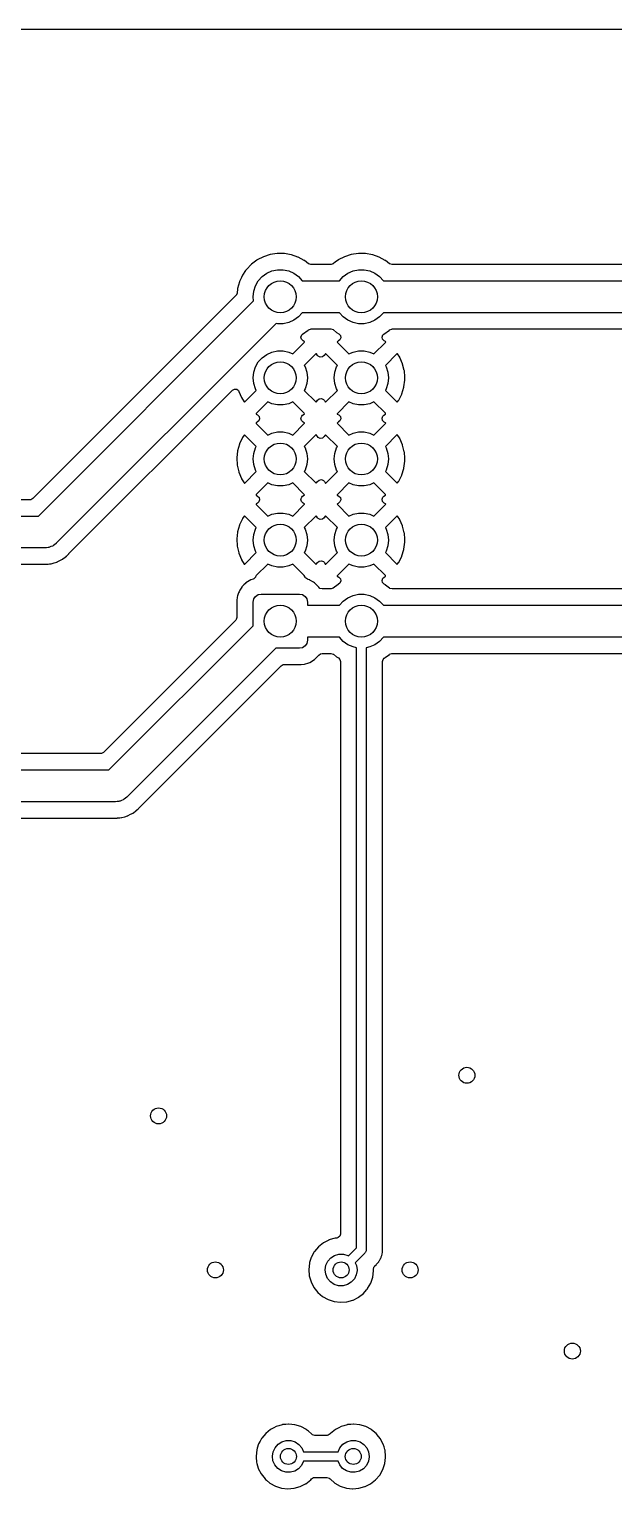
# Model space of a CAD drawing. Extents: x 64 to 233, y -134 to -59.
# Drawn here: x 161.05 to 179.35, y -104.64 to -58.93 of the extents above; entities that cross this region are included whole.
import ezdxf

# ---------------------------------------------------------------- set-up
doc = ezdxf.new("R2010")
doc.units = 0
doc.layers.add('BLACK', color=7, linetype='CONTINUOUS')

msp = doc.modelspace()

# ---------------------------------------------------------------- linework, layer by layer
at = {"layer": 'BLACK', "linetype": 'CONTINUOUS'}
for p, q in [((64.1345, -58.9285), (233.045, -58.9285)), ((168.009, -66.2875), (168.005, -66.2906)), ((168.179, -66.1596), (168.009, -66.2875)), ((168.184, -66.1565), (168.179, -66.1596)), ((168.179, -66.1596), (168.179, -66.1596)), ((168.382, -66.0534), (168.184, -66.1565)), ((168.594, -65.984), (168.382, -66.0534)), ((168.815, -65.9502), (168.594, -65.984)), ((168.82, -65.9502), (168.815, -65.9502)), ((168.964, -65.952), (168.82, -65.9502)), ((168.82, -65.9502), (168.82, -65.9502)), ((169.038, -65.9529), (168.964, -65.952)), ((169.043, -65.9538), (169.038, -65.9529)), ((169.253, -65.9912), (169.043, -65.9538)), ((169.043, -65.9538), (169.043, -65.9538)), ((169.258, -65.9921), (169.253, -65.9912)), ((169.253, -65.9912), (169.253, -65.9912)), ((169.263, -65.9938), (169.258, -65.9921)), ((169.464, -66.0649), (169.263, -65.9938)), ((169.263, -65.9938), (169.263, -65.9938)), ((169.469, -66.0666), (169.464, -66.0649)), ((169.464, -66.0649), (169.464, -66.0649)), ((169.562, -66.1182), (169.469, -66.0666)), ((169.658, -66.1708), (169.562, -66.1182)), ((169.664, -66.1746), (169.658, -66.1708)), ((169.668, -66.1778), (169.664, -66.1746)), ((169.791, -66.2744), (169.668, -66.1778)), ((169.668, -66.1778), (169.668, -66.1778)), ((169.801, -66.2815), (169.791, -66.2744)), ((169.869, -66.3015), (169.801, -66.2815)), ((170.564, -66.2763), (170.498, -66.3012)), ((170.567, -66.2744), (170.564, -66.2763)), ((170.642, -66.2181), (170.567, -66.2744)), ((170.719, -66.1596), (170.642, -66.2181)), ((170.724, -66.1565), (170.719, -66.1596)), ((170.719, -66.1596), (170.719, -66.1596)), ((170.922, -66.0534), (170.724, -66.1565)), ((171.134, -65.984), (170.922, -66.0534)), ((171.355, -65.9502), (171.134, -65.984)), ((171.36, -65.9502), (171.355, -65.9502)), ((171.504, -65.952), (171.36, -65.9502)), ((171.36, -65.9502), (171.36, -65.9502)), ((171.578, -65.9529), (171.504, -65.952)), ((171.583, -65.9538), (171.578, -65.9529)), ((171.793, -65.9912), (171.583, -65.9538)), ((171.583, -65.9538), (171.583, -65.9538)), ((171.798, -65.9921), (171.793, -65.9912)), ((171.793, -65.9912), (171.793, -65.9912)), ((171.803, -65.9938), (171.798, -65.9921)), ((172.004, -66.0649), (171.803, -65.9938)), ((171.803, -65.9938), (171.803, -65.9938)), ((172.009, -66.0666), (172.004, -66.0649)), ((172.004, -66.0649), (172.004, -66.0649)), ((172.102, -66.1182), (172.009, -66.0666)), ((172.198, -66.1708), (172.102, -66.1182)), ((172.204, -66.1746), (172.198, -66.1708)), ((172.208, -66.1778), (172.204, -66.1746)), ((172.331, -66.2744), (172.208, -66.1778)), ((172.208, -66.1778), (172.208, -66.1778)), ((172.341, -66.2815), (172.331, -66.2744)), ((172.409, -66.3015), (172.341, -66.2815)), ((167.694, -66.704), (167.634, -66.8327)), ((167.725, -66.6367), (167.694, -66.704)), ((167.824, -66.4912), (167.725, -66.6367)), ((167.848, -66.4564), (167.824, -66.4912)), ((167.851, -66.4521), (167.848, -66.4564)), ((167.848, -66.4564), (167.848, -66.4564)), ((168.005, -66.2906), (167.851, -66.4521)), ((168.222, -66.8104), (168.341, -66.6783)), ((168.341, -66.6783), (168.485, -66.5739)), ((168.485, -66.5739), (168.647, -66.5016)), ((168.647, -66.5016), (168.821, -66.4647)), ((168.821, -66.4647), (168.999, -66.4647)), ((168.999, -66.4647), (169.173, -66.5016)), ((169.173, -66.5016), (169.335, -66.5739)), ((169.335, -66.5739), (169.479, -66.6783)), ((169.479, -66.6783), (169.597, -66.81)), ((170.488, -66.3015), (169.869, -66.3015)), ((170.498, -66.3012), (170.488, -66.3015)), ((170.763, -66.81), (170.881, -66.6783)), ((170.881, -66.6783), (171.025, -66.5739)), ((171.025, -66.5739), (171.187, -66.5016)), ((171.187, -66.5016), (171.361, -66.4647)), ((171.361, -66.4647), (171.539, -66.4647)), ((171.539, -66.4647), (171.713, -66.5016)), ((171.713, -66.5016), (171.875, -66.5739)), ((171.875, -66.5739), (172.019, -66.6783)), ((172.019, -66.6783), (172.137, -66.81)), ((180.013, -66.3015), (172.409, -66.3015)), ((167.556, -67.1987), (167.528, -67.2643)), ((167.57, -67.0597), (167.556, -67.1987)), ((167.571, -67.0546), (167.57, -67.0597)), ((167.631, -66.8393), (167.571, -67.0546)), ((167.634, -66.8327), (167.631, -66.8393)), ((168.06, -67.31), (168.079, -67.1333)), ((168.079, -67.1333), (168.133, -66.9643)), ((168.133, -66.9643), (168.222, -66.8104)), ((169.597, -66.81), (170.763, -66.81)), ((172.137, -66.81), (180.288, -66.81)), ((167.519, -67.2744), (161.163, -73.6306)), ((161.337, -74.176), (168.074, -67.4393)), ((167.528, -67.2643), (167.519, -67.2744)), ((168.074, -67.4393), (168.06, -67.31)), ((169.335, -68.0461), (169.173, -68.1184)), ((169.479, -67.9417), (169.335, -68.0461)), ((169.597, -67.81), (169.479, -67.9417)), ((170.763, -67.81), (169.597, -67.81)), ((170.881, -67.9417), (170.763, -67.81)), ((171.025, -68.0461), (170.881, -67.9417)), ((171.187, -68.1184), (171.025, -68.0461)), ((171.875, -68.0461), (171.713, -68.1184)), ((172.019, -67.9417), (171.875, -68.0461)), ((172.137, -67.81), (172.019, -67.9417)), ((180.288, -67.81), (172.137, -67.81)), ((168.78, -68.1467), (161.898, -75.0296)), ((168.821, -68.1553), (168.78, -68.1467)), ((168.999, -68.1553), (168.821, -68.1553)), ((169.173, -68.1184), (168.999, -68.1553)), ((169.558, -68.5722), (169.583, -68.5058)), ((169.573, -68.6417), (169.558, -68.5722)), ((169.583, -68.5058), (169.61, -68.4792)), ((169.61, -68.4792), (169.786, -68.3542)), ((169.786, -68.3542), (169.79, -68.3512)), ((169.79, -68.3512), (169.793, -68.3482)), ((169.793, -68.3482), (169.858, -68.3196)), ((169.858, -68.3196), (169.874, -68.3185)), ((169.874, -68.3185), (170.492, -68.3185)), ((170.492, -68.3185), (170.561, -68.3385)), ((170.561, -68.3385), (170.573, -68.3476)), ((170.573, -68.3476), (170.668, -68.4266)), ((170.668, -68.4266), (170.742, -68.4698)), ((170.742, -68.4698), (170.791, -68.5214)), ((170.791, -68.5214), (170.804, -68.5912)), ((171.361, -68.1553), (171.187, -68.1184)), ((171.539, -68.1553), (171.361, -68.1553)), ((171.713, -68.1184), (171.539, -68.1553)), ((172.098, -68.5722), (172.123, -68.5058)), ((172.113, -68.6417), (172.098, -68.5722)), ((172.123, -68.5058), (172.15, -68.4792)), ((172.15, -68.4792), (172.326, -68.3542)), ((172.326, -68.3542), (172.33, -68.3512)), ((172.33, -68.3512), (172.333, -68.3482)), ((172.333, -68.3482), (172.398, -68.3196)), ((172.398, -68.3196), (172.414, -68.3185)), ((172.414, -68.3185), (180.017, -68.3185)), ((168.647, -69.0416), (168.821, -69.0047)), ((168.821, -69.0047), (168.999, -69.0047)), ((168.999, -69.0047), (169.173, -69.0416)), ((169.302, -69.0991), (169.663, -68.7374)), ((169.623, -68.6921), (169.573, -68.6417)), ((169.66, -68.7125), (169.623, -68.6921)), ((169.664, -68.7152), (169.66, -68.7125)), ((169.663, -68.7374), (169.67, -68.7245)), ((169.67, -68.7245), (169.664, -68.7152)), ((170.7, -68.7151), (170.691, -68.7264)), ((170.691, -68.7264), (170.698, -68.7388)), ((170.698, -68.7388), (171.058, -69.0991)), ((170.72, -68.7), (170.7, -68.7151)), ((170.728, -68.6945), (170.72, -68.7)), ((170.737, -68.6903), (170.728, -68.6945)), ((170.777, -68.657), (170.737, -68.6903)), ((170.804, -68.5912), (170.777, -68.657)), ((171.187, -69.0416), (171.361, -69.0047)), ((171.361, -69.0047), (171.539, -69.0047)), ((171.539, -69.0047), (171.713, -69.0416)), ((171.842, -69.0991), (172.203, -68.7374)), ((172.163, -68.6921), (172.113, -68.6417)), ((172.2, -68.7125), (172.163, -68.6921)), ((172.204, -68.7152), (172.2, -68.7125)), ((172.203, -68.7374), (172.21, -68.7245)), ((172.21, -68.7245), (172.204, -68.7152)), ((168.133, -69.5043), (168.222, -69.3504)), ((168.222, -69.3504), (168.341, -69.2183)), ((168.341, -69.2183), (168.485, -69.1139)), ((168.485, -69.1139), (168.647, -69.0416)), ((169.173, -69.0416), (169.302, -69.0991)), ((170.023, -69.0964), (169.66, -69.4589)), ((169.66, -69.4589), (169.687, -69.5043)), ((170.032, -69.092), (170.023, -69.0964)), ((170.043, -69.1012), (170.032, -69.092)), ((170.073, -69.148), (170.043, -69.1012)), ((170.094, -69.1724), (170.073, -69.148)), ((170.158, -69.2037), (170.094, -69.1724)), ((170.228, -69.1955), (170.158, -69.2037)), ((170.283, -69.1505), (170.228, -69.1955)), ((170.316, -69.1024), (170.283, -69.1505)), ((170.328, -69.0928), (170.316, -69.1024)), ((170.34, -69.0991), (170.328, -69.0928)), ((170.7, -69.4589), (170.34, -69.0991)), ((170.673, -69.5043), (170.7, -69.4589)), ((171.058, -69.0991), (171.187, -69.0416)), ((171.713, -69.0416), (171.842, -69.0991)), ((172.563, -69.0964), (172.2, -69.4589)), ((172.2, -69.4589), (172.227, -69.5043)), ((172.572, -69.092), (172.563, -69.0964)), ((172.583, -69.1012), (172.572, -69.092)), ((172.648, -69.2017), (172.583, -69.1012)), ((172.653, -69.2108), (172.648, -69.2017)), ((172.738, -69.4061), (172.653, -69.2108)), ((172.741, -69.4159), (172.738, -69.4061)), ((172.793, -69.6224), (172.741, -69.4159)), ((168.06, -69.85), (168.079, -69.6733)), ((168.079, -70.0267), (168.06, -69.85)), ((168.079, -69.6733), (168.133, -69.5043)), ((169.687, -69.5043), (169.741, -69.6733)), ((169.741, -69.6733), (169.76, -69.85)), ((169.76, -69.85), (169.741, -70.0267)), ((170.6, -69.85), (170.619, -69.6733)), ((170.619, -70.0267), (170.6, -69.85)), ((170.619, -69.6733), (170.673, -69.5043)), ((172.227, -69.5043), (172.281, -69.6733)), ((172.281, -69.6733), (172.3, -69.85)), ((172.3, -69.85), (172.281, -70.0267)), ((172.783, -70.1328), (172.811, -69.9199)), ((172.795, -69.6326), (172.793, -69.6224)), ((172.81, -69.8219), (172.795, -69.6326)), ((172.812, -69.8466), (172.81, -69.8219)), ((172.811, -69.9132), (172.813, -69.8534)), ((172.811, -69.9199), (172.811, -69.9132)), ((172.813, -69.8534), (172.812, -69.8466)), ((162.295, -75.351), (167.412, -70.2347)), ((167.412, -70.2347), (167.474, -70.2007)), ((167.474, -70.2007), (167.545, -70.2057)), ((167.545, -70.2057), (167.601, -70.2483)), ((167.601, -70.2483), (167.617, -70.2764)), ((167.617, -70.2764), (167.692, -70.4596)), ((167.796, -70.6051), (168.16, -70.2411)), ((168.133, -70.1957), (168.079, -70.0267)), ((168.16, -70.2411), (168.133, -70.1957)), ((169.687, -70.1957), (169.66, -70.2411)), ((169.66, -70.2411), (170.02, -70.6013)), ((169.741, -70.0267), (169.687, -70.1957)), ((170.336, -70.6051), (170.7, -70.2411)), ((170.673, -70.1957), (170.619, -70.0267)), ((170.7, -70.2411), (170.673, -70.1957)), ((172.227, -70.1957), (172.2, -70.2411)), ((172.2, -70.2411), (172.56, -70.6013)), ((172.281, -70.0267), (172.227, -70.1957)), ((172.62, -70.5472), (172.715, -70.3563)), ((172.715, -70.3563), (172.718, -70.3467)), ((172.718, -70.3467), (172.78, -70.1429)), ((172.78, -70.1429), (172.783, -70.1328)), ((167.692, -70.4596), (167.696, -70.4688)), ((167.696, -70.4688), (167.776, -70.5994)), ((167.776, -70.5994), (167.787, -70.6089)), ((167.787, -70.6089), (167.796, -70.6051)), ((168.518, -70.6009), (168.157, -70.9625)), ((168.647, -70.6584), (168.518, -70.6009)), ((168.821, -70.6953), (168.647, -70.6584)), ((168.999, -70.6953), (168.821, -70.6953)), ((169.173, -70.6584), (168.999, -70.6953)), ((169.302, -70.6009), (169.173, -70.6584)), ((169.661, -70.9599), (169.302, -70.6009)), ((170.02, -70.6013), (170.032, -70.6078)), ((170.032, -70.6078), (170.044, -70.5989)), ((170.044, -70.5989), (170.078, -70.5518)), ((170.078, -70.5518), (170.079, -70.5526)), ((170.079, -70.5526), (170.127, -70.5089)), ((170.127, -70.5089), (170.197, -70.4967)), ((170.197, -70.4967), (170.262, -70.5242)), ((170.262, -70.5242), (170.29, -70.556)), ((170.29, -70.556), (170.316, -70.5994)), ((170.316, -70.5994), (170.327, -70.6089)), ((170.327, -70.6089), (170.336, -70.6051)), ((171.058, -70.6009), (170.697, -70.9625)), ((171.187, -70.6584), (171.058, -70.6009)), ((171.361, -70.6953), (171.187, -70.6584)), ((171.539, -70.6953), (171.361, -70.6953)), ((171.713, -70.6584), (171.539, -70.6953)), ((171.842, -70.6009), (171.713, -70.6584)), ((172.201, -70.9599), (171.842, -70.6009)), ((172.56, -70.6013), (172.572, -70.6078)), ((172.572, -70.6078), (172.584, -70.5989)), ((172.584, -70.5989), (172.615, -70.556)), ((172.615, -70.556), (172.62, -70.5472)), ((168.157, -70.9625), (168.15, -70.9749)), ((168.15, -70.9749), (168.155, -70.9819)), ((168.16, -71.2551), (168.151, -71.2664)), ((168.151, -71.2664), (168.158, -71.2788)), ((168.155, -70.9819), (168.202, -71.0095)), ((168.158, -71.2788), (168.518, -71.6391)), ((168.18, -71.24), (168.16, -71.2551)), ((168.188, -71.2345), (168.18, -71.24)), ((168.197, -71.2301), (168.188, -71.2345)), ((168.238, -71.1967), (168.197, -71.2301)), ((168.202, -71.0095), (168.251, -71.0611)), ((168.264, -71.1309), (168.238, -71.1967)), ((168.251, -71.0611), (168.264, -71.1309)), ((169.302, -71.6391), (169.663, -71.2774)), ((169.557, -71.112), (169.582, -71.0456)), ((169.572, -71.1814), (169.557, -71.112)), ((169.622, -71.2319), (169.572, -71.1814)), ((169.582, -71.0456), (169.61, -71.019)), ((169.61, -71.019), (169.659, -70.9837)), ((169.66, -71.2525), (169.622, -71.2319)), ((169.659, -70.9837), (169.666, -70.9749)), ((169.664, -71.2552), (169.66, -71.2525)), ((169.668, -70.973), (169.661, -70.9599)), ((169.663, -71.2774), (169.67, -71.2645)), ((169.67, -71.2645), (169.664, -71.2552)), ((169.666, -70.9749), (169.668, -70.973)), ((170.697, -70.9625), (170.69, -70.9749)), ((170.69, -70.9749), (170.695, -70.9819)), ((170.7, -71.2551), (170.691, -71.2664)), ((170.691, -71.2664), (170.698, -71.2788)), ((170.695, -70.9819), (170.742, -71.0095)), ((170.698, -71.2788), (171.058, -71.6391)), ((170.72, -71.24), (170.7, -71.2551)), ((170.728, -71.2345), (170.72, -71.24)), ((170.737, -71.2301), (170.728, -71.2345)), ((170.778, -71.1967), (170.737, -71.2301)), ((170.742, -71.0095), (170.791, -71.0611)), ((170.804, -71.1309), (170.778, -71.1967)), ((170.791, -71.0611), (170.804, -71.1309)), ((171.842, -71.6391), (172.203, -71.2774)), ((172.097, -71.112), (172.122, -71.0456)), ((172.112, -71.1814), (172.097, -71.112)), ((172.162, -71.2319), (172.112, -71.1814)), ((172.122, -71.0456), (172.15, -71.019)), ((172.15, -71.019), (172.199, -70.9837)), ((172.2, -71.2525), (172.162, -71.2319)), ((172.199, -70.9837), (172.206, -70.9749)), ((172.204, -71.2552), (172.2, -71.2525)), ((172.208, -70.973), (172.201, -70.9599)), ((172.203, -71.2774), (172.21, -71.2645)), ((172.21, -71.2645), (172.204, -71.2552)), ((172.206, -70.9749), (172.208, -70.973)), ((167.723, -71.7216), (167.633, -71.9148)), ((167.728, -71.7127), (167.723, -71.7216)), ((167.776, -71.6424), (167.728, -71.7127)), ((167.788, -71.6328), (167.776, -71.6424)), ((167.8, -71.6391), (167.788, -71.6328)), ((168.16, -71.9989), (167.8, -71.6391)), ((168.518, -71.6391), (168.647, -71.5816)), ((168.647, -71.5816), (168.821, -71.5447)), ((168.821, -71.5447), (168.999, -71.5447)), ((168.999, -71.5447), (169.173, -71.5816)), ((169.173, -71.5816), (169.302, -71.6391)), ((170.023, -71.6364), (169.66, -71.9989)), ((170.032, -71.632), (170.023, -71.6364)), ((170.043, -71.6412), (170.032, -71.632)), ((170.073, -71.688), (170.043, -71.6412)), ((170.094, -71.7124), (170.073, -71.688)), ((170.158, -71.7437), (170.094, -71.7124)), ((170.228, -71.7355), (170.158, -71.7437)), ((170.283, -71.6905), (170.228, -71.7355)), ((170.316, -71.6424), (170.283, -71.6905)), ((170.328, -71.6328), (170.316, -71.6424)), ((170.34, -71.6391), (170.328, -71.6328)), ((170.7, -71.9989), (170.34, -71.6391)), ((171.058, -71.6391), (171.187, -71.5816)), ((171.187, -71.5816), (171.361, -71.5447)), ((171.361, -71.5447), (171.539, -71.5447)), ((171.539, -71.5447), (171.713, -71.5816)), ((171.713, -71.5816), (171.842, -71.6391)), ((172.563, -71.6364), (172.2, -71.9989)), ((172.572, -71.632), (172.563, -71.6364)), ((172.583, -71.6412), (172.572, -71.632)), ((172.648, -71.7417), (172.583, -71.6412)), ((172.653, -71.7508), (172.648, -71.7417)), ((172.738, -71.9461), (172.653, -71.7508)), ((167.571, -72.1398), (167.548, -72.3516)), ((167.573, -72.1297), (167.571, -72.1398)), ((167.63, -71.9245), (167.573, -72.1297)), ((167.633, -71.9148), (167.63, -71.9245)), ((168.06, -72.39), (168.079, -72.2133)), ((168.079, -72.2133), (168.133, -72.0443)), ((168.133, -72.0443), (168.16, -71.9989)), ((169.66, -71.9989), (169.687, -72.0443)), ((169.687, -72.0443), (169.741, -72.2133)), ((169.741, -72.2133), (169.76, -72.39)), ((170.6, -72.39), (170.619, -72.2133)), ((170.619, -72.2133), (170.673, -72.0443)), ((170.673, -72.0443), (170.7, -71.9989)), ((172.2, -71.9989), (172.227, -72.0443)), ((172.227, -72.0443), (172.281, -72.2133)), ((172.281, -72.2133), (172.3, -72.39)), ((172.741, -71.9559), (172.738, -71.9461)), ((172.793, -72.1624), (172.741, -71.9559)), ((172.795, -72.1726), (172.793, -72.1624)), ((172.81, -72.3619), (172.795, -72.1726)), ((167.548, -72.3516), (167.548, -72.3619)), ((167.548, -72.3619), (167.56, -72.5745)), ((167.56, -72.5745), (167.562, -72.5847)), ((167.562, -72.5847), (167.609, -72.7924)), ((168.079, -72.5667), (168.06, -72.39)), ((168.133, -72.7357), (168.079, -72.5667)), ((169.741, -72.5667), (169.687, -72.7357)), ((169.76, -72.39), (169.741, -72.5667)), ((170.619, -72.5667), (170.6, -72.39)), ((170.673, -72.7357), (170.619, -72.5667)), ((172.281, -72.5667), (172.227, -72.7357)), ((172.3, -72.39), (172.281, -72.5667)), ((172.718, -72.8867), (172.78, -72.6829)), ((172.78, -72.6829), (172.783, -72.6728)), ((172.783, -72.6728), (172.811, -72.4599)), ((172.812, -72.3866), (172.81, -72.3619)), ((172.811, -72.4532), (172.813, -72.3934)), ((172.811, -72.4599), (172.811, -72.4532)), ((172.813, -72.3934), (172.812, -72.3866)), ((167.609, -72.7924), (167.612, -72.8023)), ((167.612, -72.8023), (167.692, -72.9996)), ((167.692, -72.9996), (167.696, -73.0088)), ((167.696, -73.0088), (167.776, -73.1394)), ((167.776, -73.1394), (167.787, -73.1489)), ((167.787, -73.1489), (167.796, -73.1451)), ((167.796, -73.1451), (168.16, -72.7811)), ((168.16, -72.7811), (168.133, -72.7357)), ((168.518, -73.1409), (168.157, -73.5025)), ((168.647, -73.1984), (168.518, -73.1409)), ((169.302, -73.1409), (169.173, -73.1984)), ((169.661, -73.4999), (169.302, -73.1409)), ((169.687, -72.7357), (169.66, -72.7811)), ((169.66, -72.7811), (170.02, -73.1413)), ((170.02, -73.1413), (170.032, -73.1478)), ((170.032, -73.1478), (170.044, -73.1389)), ((170.044, -73.1389), (170.078, -73.0918)), ((170.078, -73.0918), (170.079, -73.0926)), ((170.079, -73.0926), (170.127, -73.0489)), ((170.127, -73.0489), (170.197, -73.0367)), ((170.197, -73.0367), (170.262, -73.0642)), ((170.262, -73.0642), (170.29, -73.096)), ((170.29, -73.096), (170.316, -73.1394)), ((170.316, -73.1394), (170.327, -73.1489)), ((170.327, -73.1489), (170.336, -73.1451)), ((170.336, -73.1451), (170.7, -72.7811)), ((170.7, -72.7811), (170.673, -72.7357)), ((171.058, -73.1409), (170.697, -73.5025)), ((171.187, -73.1984), (171.058, -73.1409)), ((171.842, -73.1409), (171.713, -73.1984)), ((172.201, -73.4999), (171.842, -73.1409)), ((172.227, -72.7357), (172.2, -72.7811)), ((172.2, -72.7811), (172.56, -73.1413)), ((172.56, -73.1413), (172.572, -73.1478)), ((172.572, -73.1478), (172.584, -73.1389)), ((172.584, -73.1389), (172.615, -73.096)), ((172.615, -73.096), (172.62, -73.0872)), ((172.62, -73.0872), (172.715, -72.8963)), ((172.715, -72.8963), (172.718, -72.8867)), ((168.157, -73.5025), (168.15, -73.5149)), ((168.15, -73.5149), (168.155, -73.5219)), ((168.155, -73.5219), (168.202, -73.5495)), ((168.202, -73.5495), (168.251, -73.6011)), ((168.251, -73.6011), (168.264, -73.6709)), ((168.821, -73.2353), (168.647, -73.1984)), ((168.999, -73.2353), (168.821, -73.2353)), ((169.173, -73.1984), (168.999, -73.2353)), ((169.557, -73.652), (169.582, -73.5856)), ((169.582, -73.5856), (169.61, -73.559)), ((169.61, -73.559), (169.659, -73.5237)), ((169.659, -73.5237), (169.666, -73.5149)), ((169.668, -73.513), (169.661, -73.4999)), ((169.666, -73.5149), (169.668, -73.513)), ((170.697, -73.5025), (170.69, -73.5149)), ((170.69, -73.5149), (170.695, -73.5219)), ((170.695, -73.5219), (170.742, -73.5495)), ((170.742, -73.5495), (170.791, -73.6011)), ((170.791, -73.6011), (170.804, -73.6709)), ((171.361, -73.2353), (171.187, -73.1984)), ((171.539, -73.2353), (171.361, -73.2353)), ((171.713, -73.1984), (171.539, -73.2353)), ((172.097, -73.652), (172.122, -73.5856)), ((172.122, -73.5856), (172.15, -73.559)), ((172.15, -73.559), (172.199, -73.5237)), ((172.199, -73.5237), (172.206, -73.5149)), ((172.208, -73.513), (172.201, -73.4999)), ((172.206, -73.5149), (172.208, -73.513)), ((161.074, -73.6675), (133.255, -73.6675)), ((161.101, -73.6646), (161.074, -73.6675)), ((161.163, -73.6306), (161.101, -73.6646)), ((168.16, -73.7951), (168.151, -73.8064)), ((168.151, -73.8064), (168.158, -73.8188)), ((168.158, -73.8188), (168.518, -74.1791)), ((168.18, -73.78), (168.16, -73.7951)), ((168.188, -73.7745), (168.18, -73.78)), ((168.197, -73.7701), (168.188, -73.7745)), ((168.238, -73.7367), (168.197, -73.7701)), ((168.264, -73.6709), (168.238, -73.7367)), ((169.302, -74.1791), (169.663, -73.8174)), ((169.572, -73.7214), (169.557, -73.652)), ((169.622, -73.7719), (169.572, -73.7214)), ((169.66, -73.7925), (169.622, -73.7719)), ((169.664, -73.7952), (169.66, -73.7925)), ((169.663, -73.8174), (169.67, -73.8045)), ((169.67, -73.8045), (169.664, -73.7952)), ((170.7, -73.7951), (170.691, -73.8064)), ((170.691, -73.8064), (170.698, -73.8188)), ((170.698, -73.8188), (171.058, -74.1791)), ((170.72, -73.78), (170.7, -73.7951)), ((170.728, -73.7745), (170.72, -73.78)), ((170.737, -73.7701), (170.728, -73.7745)), ((170.778, -73.7367), (170.737, -73.7701)), ((170.804, -73.6709), (170.778, -73.7367)), ((171.842, -74.1791), (172.203, -73.8174)), ((172.112, -73.7214), (172.097, -73.652)), ((172.162, -73.7719), (172.112, -73.7214)), ((172.2, -73.7925), (172.162, -73.7719)), ((172.204, -73.7952), (172.2, -73.7925)), ((172.203, -73.8174), (172.21, -73.8045)), ((172.21, -73.8045), (172.204, -73.7952)), ((132.62, -74.176), (161.337, -74.176)), ((167.63, -74.4645), (167.573, -74.6697)), ((167.633, -74.4548), (167.63, -74.4645)), ((167.723, -74.2616), (167.633, -74.4548)), ((167.728, -74.2527), (167.723, -74.2616)), ((167.776, -74.1824), (167.728, -74.2527)), ((167.788, -74.1728), (167.776, -74.1824)), ((167.8, -74.1791), (167.788, -74.1728)), ((168.16, -74.5389), (167.8, -74.1791)), ((168.518, -74.1791), (168.647, -74.1216)), ((168.647, -74.1216), (168.821, -74.0847)), ((168.821, -74.0847), (168.999, -74.0847)), ((168.999, -74.0847), (169.173, -74.1216)), ((169.173, -74.1216), (169.302, -74.1791)), ((170.023, -74.1764), (169.66, -74.5389)), ((170.032, -74.172), (170.023, -74.1764)), ((170.043, -74.1812), (170.032, -74.172)), ((170.073, -74.228), (170.043, -74.1812)), ((170.094, -74.2524), (170.073, -74.228)), ((170.158, -74.2837), (170.094, -74.2524)), ((170.228, -74.2755), (170.158, -74.2837)), ((170.283, -74.2305), (170.228, -74.2755)), ((170.316, -74.1824), (170.283, -74.2305)), ((170.328, -74.1728), (170.316, -74.1824)), ((170.34, -74.1791), (170.328, -74.1728)), ((170.7, -74.5389), (170.34, -74.1791)), ((171.058, -74.1791), (171.187, -74.1216)), ((171.187, -74.1216), (171.361, -74.0847)), ((171.361, -74.0847), (171.539, -74.0847)), ((171.539, -74.0847), (171.713, -74.1216)), ((171.713, -74.1216), (171.842, -74.1791)), ((172.563, -74.1764), (172.2, -74.5389)), ((172.572, -74.172), (172.563, -74.1764)), ((172.583, -74.1812), (172.572, -74.172)), ((172.648, -74.2817), (172.583, -74.1812)), ((172.653, -74.2908), (172.648, -74.2817)), ((172.738, -74.4861), (172.653, -74.2908)), ((172.741, -74.4959), (172.738, -74.4861)), ((172.793, -74.7024), (172.741, -74.4959)), ((167.571, -74.6798), (167.548, -74.8916)), ((167.548, -74.8916), (167.548, -74.9019)), ((167.548, -74.9019), (167.56, -75.1145)), ((167.573, -74.6697), (167.571, -74.6798)), ((168.06, -74.93), (168.079, -74.7533)), ((168.079, -75.1067), (168.06, -74.93)), ((168.079, -74.7533), (168.133, -74.5843)), ((168.133, -74.5843), (168.16, -74.5389)), ((169.66, -74.5389), (169.687, -74.5843)), ((169.687, -74.5843), (169.741, -74.7533)), ((169.741, -74.7533), (169.76, -74.93)), ((169.76, -74.93), (169.741, -75.1067)), ((170.6, -74.93), (170.619, -74.7533)), ((170.619, -75.1067), (170.6, -74.93)), ((170.619, -74.7533), (170.673, -74.5843)), ((170.673, -74.5843), (170.7, -74.5389)), ((172.2, -74.5389), (172.227, -74.5843)), ((172.227, -74.5843), (172.281, -74.7533)), ((172.281, -74.7533), (172.3, -74.93)), ((172.3, -74.93), (172.281, -75.1067)), ((172.795, -74.7126), (172.793, -74.7024)), ((172.81, -74.9019), (172.795, -74.7126)), ((172.812, -74.9266), (172.81, -74.9019)), ((172.811, -74.9932), (172.813, -74.9334)), ((172.813, -74.9334), (172.812, -74.9266)), ((161.544, -75.176), (132.62, -75.176)), ((161.594, -75.1688), (161.544, -75.176)), ((161.645, -75.1656), (161.594, -75.1688)), ((161.664, -75.1588), (161.645, -75.1656)), ((161.684, -75.1559), (161.664, -75.1588)), ((161.731, -75.1348), (161.684, -75.1559)), ((161.779, -75.1175), (161.731, -75.1348)), ((161.795, -75.1056), (161.779, -75.1175)), ((161.813, -75.0972), (161.795, -75.1056)), ((161.852, -75.0639), (161.813, -75.0972)), ((161.893, -75.0338), (161.852, -75.0639)), ((161.898, -75.0296), (161.893, -75.0338)), ((162.178, -75.4606), (162.217, -75.4293)), ((162.217, -75.4293), (162.219, -75.4268)), ((162.219, -75.4268), (162.22, -75.4261)), ((162.22, -75.4261), (162.225, -75.4224)), ((162.225, -75.4224), (162.258, -75.3951)), ((162.258, -75.3951), (162.287, -75.3597)), ((162.287, -75.3597), (162.295, -75.351)), ((167.56, -75.1145), (167.562, -75.1247)), ((167.562, -75.1247), (167.609, -75.3324)), ((167.609, -75.3324), (167.612, -75.3423)), ((167.612, -75.3423), (167.692, -75.5396)), ((167.796, -75.6851), (168.16, -75.3211)), ((168.133, -75.2757), (168.079, -75.1067)), ((168.16, -75.3211), (168.133, -75.2757)), ((169.687, -75.2757), (169.66, -75.3211)), ((169.66, -75.3211), (170.02, -75.6813)), ((169.741, -75.1067), (169.687, -75.2757)), ((170.336, -75.6851), (170.7, -75.3211)), ((170.673, -75.2757), (170.619, -75.1067)), ((170.7, -75.3211), (170.673, -75.2757)), ((172.227, -75.2757), (172.2, -75.3211)), ((172.2, -75.3211), (172.56, -75.6813)), ((172.281, -75.1067), (172.227, -75.2757)), ((172.715, -75.4363), (172.718, -75.4267)), ((172.718, -75.4267), (172.78, -75.2229)), ((172.78, -75.2229), (172.783, -75.2128)), ((172.783, -75.2128), (172.811, -74.9999)), ((172.811, -74.9999), (172.811, -74.9932)), ((133.255, -75.6845), (161.482, -75.6845)), ((161.482, -75.6845), (161.496, -75.6852)), ((161.496, -75.6852), (161.527, -75.6887)), ((161.527, -75.6887), (161.527, -75.6887)), ((161.527, -75.6887), (161.533, -75.6893)), ((161.533, -75.6893), (161.56, -75.687)), ((161.56, -75.687), (161.583, -75.685)), ((161.583, -75.685), (161.588, -75.6846)), ((161.588, -75.6846), (161.591, -75.6845)), ((161.591, -75.6845), (161.594, -75.6845)), ((161.594, -75.6845), (161.606, -75.6833)), ((161.606, -75.6833), (161.637, -75.6803)), ((161.637, -75.6803), (161.638, -75.6802)), ((161.638, -75.6802), (161.682, -75.6763)), ((161.682, -75.6763), (161.73, -75.6721)), ((161.73, -75.6721), (161.736, -75.6706)), ((161.736, -75.6706), (161.741, -75.6701)), ((161.741, -75.6701), (161.83, -75.6432)), ((161.83, -75.6432), (161.831, -75.6429)), ((161.831, -75.6429), (161.914, -75.6186)), ((161.914, -75.6186), (161.92, -75.6169)), ((161.914, -75.6186), (161.914, -75.6186)), ((161.92, -75.6169), (161.925, -75.6145)), ((161.925, -75.6145), (161.93, -75.6129)), ((161.93, -75.6129), (161.947, -75.6042)), ((161.947, -75.6042), (162.012, -75.5693)), ((162.012, -75.5693), (162.013, -75.5687)), ((162.013, -75.5687), (162.09, -75.5287)), ((162.09, -75.5287), (162.096, -75.5259)), ((162.096, -75.5259), (162.1, -75.5226)), ((162.1, -75.5226), (162.105, -75.5201)), ((162.105, -75.5201), (162.177, -75.4612)), ((162.177, -75.4612), (162.178, -75.4606)), ((167.692, -75.5396), (167.696, -75.5488)), ((167.696, -75.5488), (167.776, -75.6794)), ((167.776, -75.6794), (167.787, -75.6889)), ((167.787, -75.6889), (167.796, -75.6851)), ((168.518, -75.6809), (168.157, -76.0425)), ((168.647, -75.7384), (168.518, -75.6809)), ((168.821, -75.7753), (168.647, -75.7384)), ((168.999, -75.7753), (168.821, -75.7753)), ((169.173, -75.7384), (168.999, -75.7753)), ((169.302, -75.6809), (169.173, -75.7384)), ((169.661, -76.0399), (169.302, -75.6809)), ((170.02, -75.6813), (170.032, -75.6878)), ((170.032, -75.6878), (170.044, -75.6789)), ((170.044, -75.6789), (170.078, -75.6318)), ((170.078, -75.6318), (170.079, -75.6326)), ((170.079, -75.6326), (170.127, -75.5889)), ((170.127, -75.5889), (170.197, -75.5767)), ((170.197, -75.5767), (170.262, -75.6042)), ((170.262, -75.6042), (170.29, -75.636)), ((170.29, -75.636), (170.316, -75.6794)), ((170.316, -75.6794), (170.327, -75.6889)), ((170.327, -75.6889), (170.336, -75.6851)), ((171.058, -75.6809), (170.697, -76.0425)), ((171.187, -75.7384), (171.058, -75.6809)), ((171.361, -75.7753), (171.187, -75.7384)), ((171.539, -75.7753), (171.361, -75.7753)), ((171.713, -75.7384), (171.539, -75.7753)), ((171.842, -75.6809), (171.713, -75.7384)), ((172.201, -76.0399), (171.842, -75.6809)), ((172.56, -75.6813), (172.572, -75.6878)), ((172.572, -75.6878), (172.584, -75.6789)), ((172.584, -75.6789), (172.615, -75.636)), ((172.615, -75.636), (172.62, -75.6272)), ((172.62, -75.6272), (172.715, -75.4363)), ((167.774, -76.3328), (167.711, -76.3967)), ((167.83, -76.2767), (167.774, -76.3328)), ((167.836, -76.2715), (167.83, -76.2767)), ((167.986, -76.1784), (167.836, -76.2715)), ((168.061, -76.1534), (167.986, -76.1784)), ((168.082, -76.1445), (168.061, -76.1534)), ((168.132, -76.0943), (168.082, -76.1445)), ((168.134, -76.0841), (168.132, -76.0943)), ((168.157, -76.0425), (168.134, -76.0841)), ((169.686, -76.0884), (169.661, -76.0399)), ((169.689, -76.0871), (169.686, -76.0884)), ((169.699, -76.1125), (169.689, -76.0871)), ((169.758, -76.153), (169.699, -76.1125)), ((169.779, -76.1601), (169.758, -76.153)), ((169.833, -76.1779), (169.779, -76.1601)), ((169.839, -76.1817), (169.833, -76.1779)), ((169.946, -76.2477), (169.839, -76.1817)), ((169.839, -76.1817), (169.839, -76.1817)), ((169.983, -76.2707), (169.946, -76.2477)), ((169.988, -76.2759), (169.983, -76.2707)), ((170.097, -76.3839), (169.988, -76.2759)), ((170.719, -76.3196), (170.564, -76.4363)), ((170.697, -76.0425), (170.69, -76.0549)), ((170.69, -76.0549), (170.695, -76.0619)), ((170.695, -76.0619), (170.742, -76.0892)), ((170.724, -76.3165), (170.719, -76.3196)), ((170.719, -76.3196), (170.719, -76.3196)), ((170.737, -76.3098), (170.724, -76.3165)), ((170.777, -76.2764), (170.737, -76.3098)), ((170.742, -76.0892), (170.791, -76.1408)), ((170.804, -76.2106), (170.777, -76.2764)), ((170.791, -76.1408), (170.804, -76.2106)), ((172.098, -76.1917), (172.123, -76.1252)), ((172.113, -76.2611), (172.098, -76.1917)), ((172.163, -76.3115), (172.113, -76.2611)), ((172.123, -76.1252), (172.15, -76.0986)), ((172.15, -76.0986), (172.199, -76.0637)), ((172.204, -76.3346), (172.163, -76.3115)), ((172.199, -76.0637), (172.208, -76.053)), ((172.208, -76.053), (172.201, -76.0399)), ((172.208, -76.3378), (172.204, -76.3346)), ((172.331, -76.4344), (172.208, -76.3378)), ((172.208, -76.3378), (172.208, -76.3378)), ((167.562, -76.7151), (167.552, -76.8196)), ((167.573, -76.6814), (167.562, -76.7151)), ((167.606, -76.5838), (167.573, -76.6814)), ((167.618, -76.5473), (167.606, -76.5838)), ((167.646, -76.5023), (167.618, -76.5473)), ((167.707, -76.4029), (167.646, -76.5023)), ((167.711, -76.3967), (167.707, -76.4029)), ((167.707, -76.4029), (167.707, -76.4029)), ((168.06, -76.87), (168.079, -76.7743)), ((168.079, -76.7743), (168.133, -76.6932)), ((168.133, -76.6932), (168.214, -76.639)), ((168.214, -76.639), (168.31, -76.62)), ((168.31, -76.62), (169.51, -76.62)), ((169.51, -76.62), (169.606, -76.639)), ((169.606, -76.639), (169.687, -76.6932)), ((169.687, -76.6932), (169.741, -76.7743)), ((169.741, -76.7743), (169.76, -76.87)), ((170.108, -76.3957), (170.097, -76.3839)), ((170.112, -76.4019), (170.108, -76.3957)), ((170.117, -76.4076), (170.112, -76.4019)), ((170.118, -76.4071), (170.117, -76.4076)), ((170.151, -76.4415), (170.118, -76.4071)), ((170.219, -76.4615), (170.151, -76.4415)), ((170.488, -76.4615), (170.219, -76.4615)), ((170.498, -76.4612), (170.488, -76.4615)), ((170.564, -76.4363), (170.498, -76.4612)), ((170.881, -76.8383), (171.025, -76.7339)), ((171.025, -76.7339), (171.187, -76.6616)), ((171.187, -76.6616), (171.361, -76.6247)), ((171.361, -76.6247), (171.539, -76.6247)), ((171.539, -76.6247), (171.713, -76.6616)), ((171.713, -76.6616), (171.875, -76.7339)), ((171.875, -76.7339), (172.019, -76.8383)), ((172.341, -76.4415), (172.331, -76.4344)), ((172.409, -76.4615), (172.341, -76.4415)), ((179.665, -76.4615), (172.409, -76.4615)), ((167.552, -76.8196), (167.552, -77.3501)), ((168.06, -77.6129), (168.06, -76.87)), ((169.76, -76.87), (169.76, -76.97)), ((169.76, -76.97), (170.763, -76.97)), ((170.763, -76.97), (170.881, -76.8383)), ((172.019, -76.8383), (172.137, -76.97)), ((172.137, -76.97), (180.125, -76.97)), ((167.515, -77.4392), (163.373, -81.5808)), ((163.547, -82.1262), (168.06, -77.6129)), ((167.531, -77.4182), (167.515, -77.4392)), ((167.552, -77.3501), (167.531, -77.4182)), ((169.741, -78.1657), (169.687, -78.2468)), ((169.76, -78.07), (169.741, -78.1657)), ((170.763, -77.97), (169.76, -77.97)), ((169.76, -77.97), (169.76, -78.07)), ((170.881, -78.1017), (170.763, -77.97)), ((171.025, -78.2061), (170.881, -78.1017)), ((172.019, -78.1017), (171.875, -78.2061)), ((172.137, -77.97), (172.019, -78.1017)), ((180.125, -77.97), (172.137, -77.97)), ((168.767, -78.32), (164.107, -82.9798)), ((169.51, -78.32), (168.767, -78.32)), ((169.606, -78.301), (169.51, -78.32)), ((169.687, -78.2468), (169.606, -78.301)), ((169.984, -78.6685), (170.109, -78.5433)), ((170.109, -78.5433), (170.113, -78.5371)), ((170.113, -78.5371), (170.118, -78.5313)), ((170.118, -78.5313), (170.119, -78.5324)), ((170.119, -78.5324), (170.165, -78.4909)), ((170.165, -78.4909), (170.22, -78.4785)), ((170.22, -78.4785), (170.492, -78.4785)), ((170.492, -78.4785), (170.561, -78.4985)), ((170.561, -78.4985), (170.573, -78.5076)), ((170.573, -78.5076), (170.668, -78.5866)), ((170.668, -78.5866), (170.673, -78.5892)), ((170.673, -78.5892), (170.673, -78.5892)), ((170.673, -78.5892), (170.729, -78.6222)), ((170.729, -78.6222), (170.778, -78.6739)), ((171.187, -78.2784), (171.025, -78.2061)), ((171.3, -78.3023), (171.187, -78.2784)), ((171.3, -97.0929), (171.3, -78.3023)), ((171.713, -78.2784), (171.6, -78.3023)), ((171.6, -78.3023), (171.6, -97.155)), ((171.875, -78.2061), (171.713, -78.2784)), ((172.129, -78.6658), (172.161, -78.6314)), ((172.161, -78.6314), (172.195, -78.6072)), ((172.195, -78.6072), (172.33, -78.5112)), ((172.33, -78.5112), (172.333, -78.5082)), ((172.333, -78.5082), (172.398, -78.4796)), ((172.398, -78.4796), (172.414, -78.4785)), ((172.414, -78.4785), (179.666, -78.4785)), ((164.505, -83.3012), (168.941, -78.8654)), ((168.941, -78.8654), (169.003, -78.8314)), ((169.003, -78.8314), (169.03, -78.8285)), ((169.03, -78.8285), (169.56, -78.8285)), ((169.56, -78.8285), (169.564, -78.8282)), ((169.564, -78.8282), (169.659, -78.8182)), ((169.564, -78.8282), (169.564, -78.8282)), ((169.659, -78.8182), (169.666, -78.8175)), ((169.659, -78.8182), (169.659, -78.8182)), ((169.666, -78.8175), (169.673, -78.8153)), ((169.673, -78.8153), (169.805, -78.7713)), ((169.673, -78.8153), (169.673, -78.8153)), ((169.805, -78.7713), (169.834, -78.7615)), ((169.834, -78.7615), (169.984, -78.6685)), ((170.778, -78.6739), (170.791, -78.731)), ((170.791, -78.731), (170.791, -96.6644)), ((172.108, -78.734), (172.129, -78.6658)), ((172.108, -97.118), (172.108, -78.734)), ((163.284, -81.6177), (154.073, -81.6177)), ((163.311, -81.6148), (163.284, -81.6177)), ((163.373, -81.5808), (163.311, -81.6148)), ((140.894, -82.1262), (163.547, -82.1262)), ((163.754, -83.1262), (141.101, -83.1262)), ((163.804, -83.119), (163.754, -83.1262)), ((163.855, -83.1158), (163.804, -83.119)), ((163.874, -83.109), (163.855, -83.1158)), ((163.894, -83.1061), (163.874, -83.109)), ((163.941, -83.085), (163.894, -83.1061)), ((163.989, -83.0677), (163.941, -83.085)), ((164.005, -83.0558), (163.989, -83.0677)), ((164.023, -83.0474), (164.005, -83.0558)), ((164.062, -83.0141), (164.023, -83.0474)), ((164.103, -82.984), (164.062, -83.0141)), ((164.107, -82.9798), (164.103, -82.984)), ((149.584, -83.6347), (163.692, -83.6347)), ((163.692, -83.6347), (163.706, -83.6354)), ((163.706, -83.6354), (163.737, -83.6389)), ((163.737, -83.6389), (163.737, -83.6389)), ((163.737, -83.6389), (163.743, -83.6395)), ((163.743, -83.6395), (163.769, -83.6372)), ((163.769, -83.6372), (163.793, -83.6351)), ((163.793, -83.6351), (163.798, -83.6348)), ((163.798, -83.6348), (163.8, -83.6347)), ((163.8, -83.6347), (163.804, -83.6347)), ((163.804, -83.6347), (163.816, -83.6335)), ((163.816, -83.6335), (163.846, -83.6305)), ((163.846, -83.6305), (163.848, -83.6304)), ((163.848, -83.6304), (163.892, -83.6265)), ((163.892, -83.6265), (163.94, -83.6223)), ((163.94, -83.6223), (163.945, -83.6208)), ((163.945, -83.6208), (163.951, -83.6203)), ((163.951, -83.6203), (164.04, -83.5934)), ((164.04, -83.5934), (164.041, -83.5931)), ((164.041, -83.5931), (164.124, -83.5688)), ((164.124, -83.5688), (164.13, -83.5671)), ((164.124, -83.5688), (164.124, -83.5688)), ((164.13, -83.5671), (164.135, -83.5647)), ((164.135, -83.5647), (164.14, -83.5631)), ((164.14, -83.5631), (164.145, -83.5602)), ((164.145, -83.5602), (164.222, -83.5195)), ((164.222, -83.5195), (164.223, -83.5189)), ((164.223, -83.5189), (164.3, -83.4789)), ((164.3, -83.4789), (164.306, -83.4761)), ((164.306, -83.4761), (164.31, -83.4728)), ((164.31, -83.4728), (164.315, -83.4703)), ((164.315, -83.4703), (164.387, -83.4114)), ((164.387, -83.4114), (164.388, -83.4108)), ((164.388, -83.4108), (164.427, -83.3795)), ((164.427, -83.3795), (164.429, -83.377)), ((164.429, -83.377), (164.43, -83.3763)), ((164.43, -83.3763), (164.434, -83.3726)), ((164.434, -83.3726), (164.468, -83.3453)), ((164.468, -83.3453), (164.497, -83.3099)), ((164.497, -83.3099), (164.505, -83.3012)), ((170.346, -96.897), (170.26, -96.942)), ((170.43, -96.8533), (170.346, -96.897)), ((170.435, -96.8504), (170.43, -96.8533)), ((170.43, -96.8533), (170.43, -96.8533)), ((170.625, -96.7946), (170.435, -96.8504)), ((170.631, -96.794), (170.625, -96.7946)), ((170.677, -96.7899), (170.631, -96.794)), ((170.631, -96.794), (170.631, -96.794)), ((170.718, -96.779), (170.677, -96.7899)), ((170.771, -96.7325), (170.718, -96.779)), ((170.791, -96.6644), (170.771, -96.7325)), ((169.911, -97.3402), (169.884, -97.3908)), ((169.976, -97.2229), (169.911, -97.3402)), ((169.979, -97.2175), (169.976, -97.2229)), ((169.976, -97.2229), (169.976, -97.2229)), ((170.106, -97.066), (169.979, -97.2175)), ((170.26, -96.942), (170.106, -97.066)), ((170.491, -97.4092), (170.611, -97.3336)), ((170.611, -97.3336), (170.747, -97.2946)), ((170.747, -97.2946), (170.889, -97.2955)), ((170.889, -97.2955), (171.025, -97.3361)), ((171.025, -97.3361), (171.044, -97.3487)), ((171.044, -97.3487), (171.3, -97.0929)), ((171.556, -97.2611), (171.255, -97.5621)), ((171.566, -97.244), (171.556, -97.2611)), ((171.58, -97.23), (171.566, -97.244)), ((171.585, -97.2109), (171.58, -97.23)), ((171.595, -97.1938), (171.585, -97.2109)), ((171.6, -97.155), (171.595, -97.1741)), ((171.595, -97.1741), (171.595, -97.1938)), ((172.072, -97.3786), (172.079, -97.3599)), ((172.079, -97.3599), (172.087, -97.3402)), ((172.087, -97.3402), (172.095, -97.2946)), ((172.095, -97.2946), (172.097, -97.2829)), ((172.097, -97.2829), (172.107, -97.2459)), ((172.107, -97.2459), (172.108, -97.2382)), ((172.109, -97.1299), (172.108, -97.118)), ((172.108, -97.2167), (172.11, -97.197)), ((172.108, -97.2382), (172.108, -97.2167)), ((172.113, -97.1758), (172.109, -97.1299)), ((172.11, -97.197), (172.112, -97.1837)), ((172.112, -97.1837), (172.113, -97.1758)), ((169.824, -97.5793), (169.802, -97.7759)), ((169.802, -97.7759), (169.802, -97.782)), ((169.802, -97.782), (169.818, -97.9657)), ((169.83, -97.5598), (169.824, -97.5793)), ((169.882, -97.3967), (169.83, -97.5598)), ((169.884, -97.3908), (169.882, -97.3967)), ((169.882, -97.3967), (169.882, -97.3967)), ((170.315, -97.7839), (170.337, -97.6438)), ((170.333, -97.9245), (170.315, -97.7839)), ((170.337, -97.6438), (170.397, -97.5155)), ((170.397, -97.5155), (170.491, -97.4092)), ((171.255, -97.5621), (171.295, -97.6497)), ((171.315, -97.8022), (171.291, -97.942)), ((171.295, -97.6497), (171.315, -97.79)), ((171.315, -97.79), (171.315, -97.8022)), ((171.803, -98.0145), (171.828, -97.8183)), ((171.827, -97.7754), (171.84, -97.7056)), ((171.828, -97.79), (171.827, -97.7754)), ((171.828, -97.8183), (171.828, -97.79)), ((171.84, -97.7056), (171.87, -97.6682)), ((171.87, -97.6682), (171.873, -97.6664)), ((171.873, -97.6664), (171.922, -97.6147)), ((171.922, -97.6147), (171.924, -97.6119)), ((171.924, -97.6119), (171.945, -97.5913)), ((171.945, -97.5913), (171.948, -97.5878)), ((171.948, -97.5878), (171.955, -97.5788)), ((171.955, -97.5788), (171.968, -97.5649)), ((171.968, -97.5649), (171.987, -97.5451)), ((171.987, -97.5451), (171.991, -97.5382)), ((171.991, -97.5382), (171.997, -97.5263)), ((171.997, -97.5263), (172.008, -97.5098)), ((172.008, -97.5098), (172.016, -97.4991)), ((172.016, -97.4991), (172.021, -97.4929)), ((172.021, -97.4929), (172.03, -97.4717)), ((172.03, -97.4717), (172.04, -97.4505)), ((172.04, -97.4505), (172.045, -97.4398)), ((172.045, -97.4398), (172.063, -97.4063)), ((172.063, -97.4063), (172.067, -97.3993)), ((172.063, -97.4063), (172.063, -97.4063)), ((172.067, -97.3993), (172.072, -97.3786)), ((169.818, -97.9657), (169.818, -97.9729)), ((169.818, -97.9729), (169.835, -98.0321)), ((169.835, -98.0321), (169.864, -98.132)), ((169.864, -98.132), (169.873, -98.163)), ((169.873, -98.163), (169.876, -98.1685)), ((169.876, -98.1685), (169.945, -98.3042)), ((170.391, -98.0542), (170.333, -97.9245)), ((170.482, -98.1627), (170.391, -98.0542)), ((170.6, -98.2413), (170.482, -98.1627)), ((170.735, -98.2836), (170.6, -98.2413)), ((170.877, -98.2862), (170.735, -98.2836)), ((171.014, -98.2489), (170.877, -98.2862)), ((171.134, -98.1747), (171.014, -98.2489)), ((171.23, -98.0696), (171.134, -98.1747)), ((171.291, -97.942), (171.23, -98.0696)), ((171.643, -98.3741), (171.741, -98.2022)), ((171.741, -98.2022), (171.803, -98.0145)), ((169.945, -98.3042), (169.963, -98.339)), ((169.963, -98.339), (170.086, -98.494)), ((170.086, -98.494), (170.237, -98.6221)), ((170.237, -98.6221), (170.409, -98.7186)), ((170.409, -98.7186), (170.597, -98.7797)), ((170.991, -98.788), (171.181, -98.7348)), ((171.181, -98.7348), (171.187, -98.732)), ((171.187, -98.732), (171.352, -98.6484)), ((171.187, -98.732), (171.187, -98.732)), ((171.352, -98.6484), (171.358, -98.6456)), ((171.352, -98.6484), (171.352, -98.6484)), ((171.358, -98.6456), (171.514, -98.5239)), ((171.514, -98.5239), (171.607, -98.4154)), ((171.607, -98.4154), (171.639, -98.3788)), ((171.639, -98.3788), (171.643, -98.3741)), ((171.639, -98.3788), (171.639, -98.3788)), ((170.597, -98.7797), (170.794, -98.8032)), ((170.794, -98.8032), (170.8, -98.8027)), ((170.8, -98.8027), (170.985, -98.7885)), ((170.8, -98.8027), (170.8, -98.8027)), ((170.985, -98.7885), (170.991, -98.788)), ((170.985, -98.7885), (170.985, -98.7885)), ((168.609, -102.784), (168.455, -102.908)), ((168.706, -102.733), (168.609, -102.784)), ((168.779, -102.695), (168.706, -102.733)), ((168.784, -102.692), (168.779, -102.695)), ((168.779, -102.695), (168.779, -102.695)), ((168.863, -102.669), (168.784, -102.692)), ((168.968, -102.638), (168.863, -102.669)), ((168.974, -102.637), (168.968, -102.638)), ((168.968, -102.638), (168.968, -102.638)), ((168.98, -102.636), (168.974, -102.637)), ((169.089, -102.626), (168.98, -102.636)), ((168.98, -102.636), (168.98, -102.636)), ((169.171, -102.619), (169.089, -102.626)), ((169.177, -102.619), (169.171, -102.619)), ((169.362, -102.639), (169.177, -102.619)), ((169.177, -102.619), (169.177, -102.619)), ((169.368, -102.639), (169.362, -102.639)), ((169.362, -102.639), (169.362, -102.639)), ((169.557, -102.698), (169.368, -102.639)), ((169.731, -102.792), (169.557, -102.698)), ((169.735, -102.796), (169.731, -102.792)), ((169.792, -102.843), (169.735, -102.796)), ((169.735, -102.796), (169.735, -102.796)), ((169.883, -102.918), (169.792, -102.843)), ((170.641, -102.784), (170.487, -102.908)), ((170.738, -102.733), (170.641, -102.784)), ((170.811, -102.695), (170.738, -102.733)), ((170.816, -102.692), (170.811, -102.695)), ((170.811, -102.695), (170.811, -102.695)), ((170.895, -102.669), (170.816, -102.692)), ((171, -102.638), (170.895, -102.669)), ((171.006, -102.637), (171, -102.638)), ((171, -102.638), (171, -102.638)), ((171.012, -102.636), (171.006, -102.637)), ((171.121, -102.626), (171.012, -102.636)), ((171.012, -102.636), (171.012, -102.636)), ((171.203, -102.619), (171.121, -102.626)), ((171.209, -102.619), (171.203, -102.619)), ((171.394, -102.639), (171.209, -102.619)), ((171.209, -102.619), (171.209, -102.619)), ((171.4, -102.639), (171.394, -102.639)), ((171.394, -102.639), (171.394, -102.639)), ((171.589, -102.698), (171.4, -102.639)), ((171.763, -102.792), (171.589, -102.698)), ((171.767, -102.796), (171.763, -102.792)), ((171.91, -102.914), (171.767, -102.796)), ((171.767, -102.796), (171.767, -102.796)), ((168.231, -103.239), (168.187, -103.375)), ((168.233, -103.233), (168.231, -103.239)), ((168.231, -103.239), (168.231, -103.239)), ((168.278, -103.151), (168.233, -103.233)), ((168.325, -103.065), (168.278, -103.151)), ((168.328, -103.059), (168.325, -103.065)), ((168.325, -103.065), (168.325, -103.065)), ((168.455, -102.908), (168.328, -103.059)), ((168.746, -103.357), (168.84, -103.251)), ((168.84, -103.251), (168.96, -103.176)), ((168.96, -103.176), (169.096, -103.137)), ((169.096, -103.137), (169.238, -103.137)), ((169.238, -103.137), (169.374, -103.178)), ((169.374, -103.178), (169.493, -103.255)), ((169.493, -103.255), (169.585, -103.363)), ((169.887, -102.923), (169.883, -102.918)), ((169.891, -102.927), (169.887, -102.923)), ((169.887, -102.923), (169.887, -102.923)), ((169.92, -102.953), (169.891, -102.927)), ((169.988, -102.974), (169.92, -102.953)), ((170.373, -102.974), (169.988, -102.974)), ((170.411, -102.968), (170.373, -102.974)), ((170.47, -102.928), (170.411, -102.968)), ((170.482, -102.914), (170.47, -102.928)), ((170.487, -102.908), (170.482, -102.914)), ((170.778, -103.357), (170.872, -103.251)), ((170.872, -103.251), (170.992, -103.176)), ((170.992, -103.176), (171.128, -103.137)), ((171.128, -103.137), (171.27, -103.137)), ((171.27, -103.137), (171.406, -103.178)), ((171.406, -103.178), (171.525, -103.255)), ((171.525, -103.255), (171.617, -103.363)), ((171.915, -102.918), (171.91, -102.914)), ((171.919, -102.923), (171.915, -102.918)), ((171.944, -102.953), (171.919, -102.923)), ((171.919, -102.923), (171.919, -102.923)), ((172.04, -103.071), (171.944, -102.953)), ((172.133, -103.246), (172.04, -103.071)), ((172.158, -103.329), (172.133, -103.246)), ((168.173, -103.421), (168.151, -103.618)), ((168.151, -103.618), (168.154, -103.66)), ((168.154, -103.66), (168.166, -103.805)), ((168.187, -103.375), (168.173, -103.421)), ((168.664, -103.626), (168.686, -103.486)), ((168.682, -103.766), (168.664, -103.626)), ((168.74, -103.896), (168.682, -103.766)), ((168.686, -103.486), (168.746, -103.357)), ((169.585, -103.363), (169.64, -103.482)), ((169.64, -103.482), (170.72, -103.482)), ((170.72, -103.482), (170.778, -103.357)), ((171.617, -103.363), (171.676, -103.492)), ((171.696, -103.644), (171.672, -103.784)), ((171.676, -103.492), (171.696, -103.632)), ((171.696, -103.632), (171.696, -103.644)), ((172.184, -103.416), (172.158, -103.329)), ((172.19, -103.435), (172.184, -103.416)), ((172.184, -103.857), (172.209, -103.66)), ((172.209, -103.632), (172.19, -103.435)), ((172.209, -103.66), (172.209, -103.632)), ((168.166, -103.805), (168.167, -103.815)), ((168.167, -103.815), (168.179, -103.855)), ((168.179, -103.855), (168.219, -103.994)), ((168.219, -103.994), (168.222, -104.005)), ((168.222, -104.005), (168.312, -104.181)), ((168.312, -104.181), (168.435, -104.336)), ((168.831, -104.005), (168.74, -103.896)), ((168.949, -104.083), (168.831, -104.005)), ((169.084, -104.126), (168.949, -104.083)), ((169.226, -104.128), (169.084, -104.126)), ((169.363, -104.091), (169.226, -104.128)), ((169.483, -104.017), (169.363, -104.091)), ((169.579, -103.912), (169.483, -104.017)), ((169.64, -103.784), (169.579, -103.912)), ((169.641, -103.782), (169.64, -103.784)), ((170.721, -103.782), (169.641, -103.782)), ((170.772, -103.896), (170.721, -103.782)), ((170.863, -104.005), (170.772, -103.896)), ((170.981, -104.083), (170.863, -104.005)), ((171.116, -104.126), (170.981, -104.083)), ((171.258, -104.128), (171.116, -104.126)), ((171.395, -104.091), (171.258, -104.128)), ((171.515, -104.017), (171.395, -104.091)), ((171.611, -103.912), (171.515, -104.017)), ((171.672, -103.784), (171.611, -103.912)), ((171.895, -104.366), (172.024, -104.216)), ((172.024, -104.216), (172.122, -104.044)), ((172.122, -104.044), (172.184, -103.857)), ((168.435, -104.336), (168.44, -104.34)), ((168.44, -104.34), (168.44, -104.34)), ((168.44, -104.34), (168.483, -104.377)), ((168.483, -104.377), (168.586, -104.464)), ((168.586, -104.464), (168.758, -104.561)), ((168.758, -104.561), (168.946, -104.622)), ((168.946, -104.622), (169.143, -104.645)), ((169.143, -104.645), (169.149, -104.645)), ((169.149, -104.645), (169.334, -104.63)), ((169.149, -104.645), (169.149, -104.645)), ((169.334, -104.63), (169.334, -104.63)), ((169.334, -104.63), (169.34, -104.63)), ((169.34, -104.63), (169.53, -104.577)), ((169.53, -104.577), (169.536, -104.574)), ((169.536, -104.574), (169.701, -104.49)), ((169.536, -104.574), (169.536, -104.574)), ((169.701, -104.49), (169.707, -104.488)), ((169.701, -104.49), (169.701, -104.49)), ((169.707, -104.488), (169.863, -104.366)), ((169.863, -104.366), (169.89, -104.334)), ((169.89, -104.334), (169.95, -104.296)), ((169.95, -104.296), (169.986, -104.29)), ((169.986, -104.29), (170.37, -104.29)), ((170.37, -104.29), (170.439, -104.311)), ((170.439, -104.311), (170.461, -104.329)), ((170.461, -104.329), (170.463, -104.331)), ((170.463, -104.331), (170.467, -104.336)), ((170.467, -104.336), (170.618, -104.464)), ((170.618, -104.464), (170.79, -104.561)), ((170.79, -104.561), (170.978, -104.622)), ((170.978, -104.622), (171.175, -104.645)), ((171.175, -104.645), (171.181, -104.645)), ((171.181, -104.645), (171.366, -104.63)), ((171.181, -104.645), (171.181, -104.645)), ((171.366, -104.63), (171.366, -104.63)), ((171.366, -104.63), (171.372, -104.63)), ((171.372, -104.63), (171.562, -104.577)), ((171.562, -104.577), (171.568, -104.574)), ((171.568, -104.574), (171.733, -104.49)), ((171.568, -104.574), (171.568, -104.574)), ((171.733, -104.49), (171.739, -104.488)), ((171.733, -104.49), (171.733, -104.49)), ((171.739, -104.488), (171.895, -104.366))]:
    msp.add_line(p, q, dxfattribs=at)
at = {"layer": 'BLACK'}
for centre, radius in [((168.91, -67.31), 0.5), ((171.45, -67.31), 0.5), ((168.91, -69.85), 0.5), ((171.45, -69.85), 0.5), ((168.91, -72.39), 0.5), ((171.45, -72.39), 0.5), ((168.91, -74.93), 0.5), ((171.45, -74.93), 0.5), ((168.91, -77.47), 0.5), ((171.45, -77.47), 0.5), ((174.752, -91.694), 0.25), ((165.1, -92.964), 0.25), ((166.878, -97.79), 0.25), ((170.815, -97.79), 0.25), ((172.974, -97.79), 0.25), ((178.054, -100.33), 0.25), ((169.164, -103.632), 0.25), ((171.196, -103.632), 0.25)]:
    msp.add_circle(centre, radius, dxfattribs=at)

doc.saveas('drawing.dxf')
